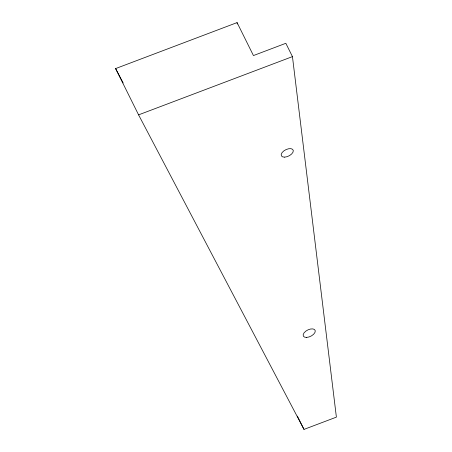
<?xml version="1.0" encoding="UTF-8"?>
<svg xmlns="http://www.w3.org/2000/svg" width="452" height="452" viewBox="0 0 452 452"><rect width="100%" height="100%" fill="white"/><g stroke="black" fill="none" stroke-linecap="round" stroke-linejoin="round"><path stroke-width="0.68" d="M115.61 68.585L237.08 22.6L253.442 55.562L285.839 43.296L292.45 56.619L336.39 417.134L303.998 429.4L138.583 114.864L115.61 68.585L123.159 82.942M138.583 114.864L292.45 56.619M297.382 416.083L303.998 429.4M237.08 22.6L237.255 24.001M284.579 157.149A6.577 3.486 -26.4 0 0 293.308 150.578A6.577 3.486 -26.4 0 0 283.816 150.906A6.577 3.486 -26.4 0 0 284.579 157.149M306.552 337.412A6.577 3.486 -26.4 0 0 315.281 330.841A6.577 3.486 -26.4 0 0 305.789 331.163A6.577 3.486 -26.4 0 0 306.552 337.412"/></g></svg>
